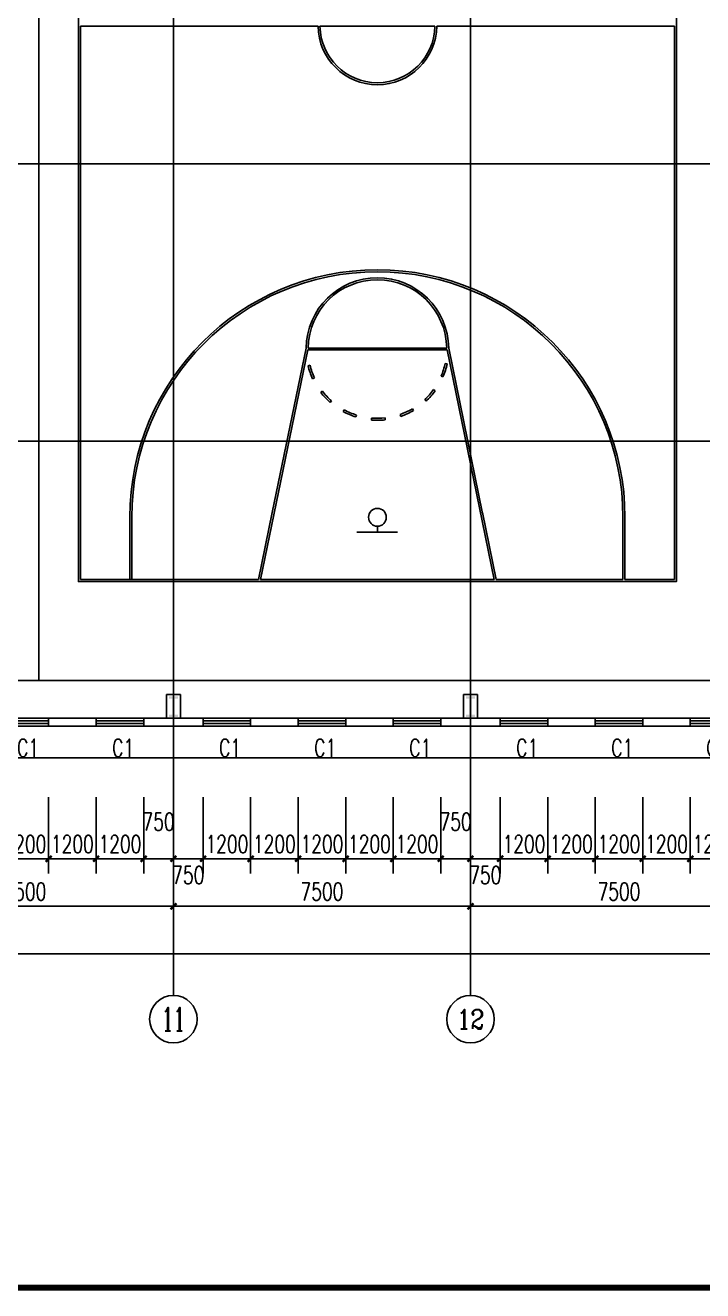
# Model space of a CAD drawing. Extents: x 962303 to 1579583, y -174742 to 224716.
# Drawn here: x 1419984 to 1437085, y 78683 to 110641 of the extents above; entities that cross this region are included whole.
import ezdxf
from ezdxf.enums import TextEntityAlignment as Align

# ---------------------------------------------------------------- set-up
doc = ezdxf.new("R2010")
doc.units = 0
doc.header["$LTSCALE"] = 1000
doc.header["$MEASUREMENT"] = 0
for name, color, linetype in [('AXIS', 3, 'Continuous'), ('AXIS_TEXT', 7, 'Continuous'), ('DOTE', 1, 'Continuous'), ('GROUND', 2, 'Continuous'), ('PUB_TEXT', 7, 'Continuous'), ('PUB_TITLE', 4, 'Continuous'), ('WALL', 5, 'Continuous'), ('WINDOW', 4, 'Continuous'), ('WINDOW_TEXT', 7, 'Continuous')]:
    doc.layers.add(name, color=color, linetype=linetype)
doc.styles.add('_TCH_AXIS', font='COMPLEX', dxfattribs={"bigfont": 'GBCBIG'})
doc.styles.add('_TCH_DIM_T3', font='SIMPLEX', dxfattribs={"width": 0.705882, "bigfont": 'GBCBIG'})
doc.styles.add('_TCH_WINDOW', font='SIMPLEX', dxfattribs={"bigfont": 'GBCBIG'})
doc.styles.add('COMPLEX', font='COMPLEX')
doc.dimstyles.new('_TCH_ARCH&&150', dxfattribs={"dimtxt": 446.25, "dimasz": 150, "dimexe": 375, "dimexo": 450, "dimgap": 150, "dimtad": 1, "dimdec": 0, "dimzin": 0, "dimdsep": 46, "dimtxsty": '_TCH_DIM_T3', "dimblk": 'ARCHTICK', "dimcen": 0.09, "dimclrt": 7, "dimazin": 2, "dimtfac": 1, "dimtdec": 0, "dimtix": 1, "dimtmove": 2, "dimatfit": 3, "dimfxl": 0, "dimtolj": 1, "dimtzin": 0, "dimarcsym": 0})

# ---------------------------------------------------------------- blocks, each defined once
blk = doc.blocks.new('_ArchTick')
at = {"color": 0, "linetype": 'ByBlock', "const_width": 0.4}
blk.add_lwpolyline([(-0.5, -0.5), (0.5, 0.5)], dxfattribs=at)
blk = doc.blocks.new('*D440')
at = {"layer": 'AXIS', "color": 0, "lineweight": -2}
for p, q in [((1419373, 91145), (1419373, 89216)), ((1420573, 91145), (1420573, 89216)), ((1419373, 89591), (1419223, 89591)), ((1419373, 89591), (1420573, 89591)), ((1420573, 89591), (1420723, 89591))]:
    blk.add_line(p, q, dxfattribs=at)
at = {"layer": 'Defpoints', "color": 0}
for p in [(1419373, 91595), (1420573, 91595), (1420573, 89591)]:
    blk.add_point(p, dxfattribs=at)
at = {"layer": 'AXIS', "color": 0, "lineweight": -2, "xscale": 150, "yscale": 150, "zscale": 150}
blk.add_blockref('_ArchTick', (1419373, 89591), dxfattribs=at)
at = {"layer": 'AXIS', "color": 0, "lineweight": -2, "xscale": 150, "yscale": 150, "zscale": 150, "rotation": 180}
blk.add_blockref('_ArchTick', (1420573, 89591), dxfattribs=at)
at = {"layer": 'AXIS', "color": 7, "insert": (1419973, 89964), "char_height": 446.2, "attachment_point": 5, "style": '_TCH_DIM_T3'}
blk.add_mtext('\\A1;1200', dxfattribs=at)
blk = doc.blocks.new('*D441')
at = {"layer": 'AXIS', "color": 0, "lineweight": -2}
for p, q in [((1420573, 91145), (1420573, 89216)), ((1421773, 91145), (1421773, 89216)), ((1420573, 89591), (1420423, 89591)), ((1420573, 89591), (1421773, 89591)), ((1421773, 89591), (1421923, 89591))]:
    blk.add_line(p, q, dxfattribs=at)
at = {"layer": 'Defpoints', "color": 0}
for p in [(1420573, 91595), (1421773, 91595), (1421773, 89591)]:
    blk.add_point(p, dxfattribs=at)
at = {"layer": 'AXIS', "color": 0, "lineweight": -2, "xscale": 150, "yscale": 150, "zscale": 150}
blk.add_blockref('_ArchTick', (1420573, 89591), dxfattribs=at)
at = {"layer": 'AXIS', "color": 0, "lineweight": -2, "xscale": 150, "yscale": 150, "zscale": 150, "rotation": 180}
blk.add_blockref('_ArchTick', (1421773, 89591), dxfattribs=at)
at = {"layer": 'AXIS', "color": 7, "insert": (1421173, 89964), "char_height": 446.2, "attachment_point": 5, "style": '_TCH_DIM_T3'}
blk.add_mtext('\\A1;1200', dxfattribs=at)
blk = doc.blocks.new('*D442')
at = {"layer": 'AXIS', "color": 0, "lineweight": -2}
for p, q in [((1421773, 91145), (1421773, 89216)), ((1422973, 91145), (1422973, 89216)), ((1421773, 89591), (1421623, 89591)), ((1421773, 89591), (1422973, 89591)), ((1422973, 89591), (1423123, 89591))]:
    blk.add_line(p, q, dxfattribs=at)
at = {"layer": 'Defpoints', "color": 0}
for p in [(1421773, 91595), (1422973, 91595), (1422973, 89591)]:
    blk.add_point(p, dxfattribs=at)
at = {"layer": 'AXIS', "color": 0, "lineweight": -2, "xscale": 150, "yscale": 150, "zscale": 150}
blk.add_blockref('_ArchTick', (1421773, 89591), dxfattribs=at)
at = {"layer": 'AXIS', "color": 0, "lineweight": -2, "xscale": 150, "yscale": 150, "zscale": 150, "rotation": 180}
blk.add_blockref('_ArchTick', (1422973, 89591), dxfattribs=at)
at = {"layer": 'AXIS', "color": 7, "insert": (1422373, 89964), "char_height": 446.2, "attachment_point": 5, "style": '_TCH_DIM_T3'}
blk.add_mtext('\\A1;1200', dxfattribs=at)
blk = doc.blocks.new('*D443')
at = {"layer": 'AXIS', "color": 0, "lineweight": -2}
for p, q in [((1422973, 91145), (1422973, 89216)), ((1423723, 91145), (1423723, 89216)), ((1422973, 89591), (1423723, 89591))]:
    blk.add_line(p, q, dxfattribs=at)
at = {"layer": 'Defpoints', "color": 0}
for p in [(1422973, 91595), (1423723, 91595), (1423723, 89591)]:
    blk.add_point(p, dxfattribs=at)
at = {"layer": 'AXIS', "color": 0, "lineweight": -2, "xscale": 150, "yscale": 150, "zscale": 150, "rotation": 180}
blk.add_blockref('_ArchTick', (1422973, 89591), dxfattribs=at)
at = {"layer": 'AXIS', "color": 0, "lineweight": -2, "xscale": 150, "yscale": 150, "zscale": 150}
blk.add_blockref('_ArchTick', (1423723, 89591), dxfattribs=at)
at = {"layer": 'AXIS', "color": 7, "insert": (1423348, 90528), "char_height": 446.2, "attachment_point": 5, "style": '_TCH_DIM_T3'}
blk.add_mtext('\\A1;750', dxfattribs=at)
blk = doc.blocks.new('*D444')
at = {"layer": 'AXIS', "color": 0, "lineweight": -2}
for p, q in [((1423723, 91145), (1423723, 89216)), ((1424473, 91145), (1424473, 89216)), ((1423723, 89591), (1424473, 89591))]:
    blk.add_line(p, q, dxfattribs=at)
at = {"layer": 'Defpoints', "color": 0}
for p in [(1423723, 91595), (1424473, 91595), (1424473, 89591)]:
    blk.add_point(p, dxfattribs=at)
at = {"layer": 'AXIS', "color": 0, "lineweight": -2, "xscale": 150, "yscale": 150, "zscale": 150, "rotation": 180}
blk.add_blockref('_ArchTick', (1423723, 89591), dxfattribs=at)
at = {"layer": 'AXIS', "color": 0, "lineweight": -2, "xscale": 150, "yscale": 150, "zscale": 150}
blk.add_blockref('_ArchTick', (1424473, 89591), dxfattribs=at)
at = {"layer": 'AXIS', "color": 7, "insert": (1424098, 89178), "char_height": 446.2, "attachment_point": 5, "style": '_TCH_DIM_T3'}
blk.add_mtext('\\A1;750', dxfattribs=at)
blk = doc.blocks.new('*D445')
at = {"layer": 'AXIS', "color": 0, "lineweight": -2}
for p, q in [((1424473, 91145), (1424473, 89216)), ((1425673, 91145), (1425673, 89216)), ((1424473, 89591), (1424323, 89591)), ((1424473, 89591), (1425673, 89591)), ((1425673, 89591), (1425823, 89591))]:
    blk.add_line(p, q, dxfattribs=at)
at = {"layer": 'Defpoints', "color": 0}
for p in [(1424473, 91595), (1425673, 91595), (1425673, 89591)]:
    blk.add_point(p, dxfattribs=at)
at = {"layer": 'AXIS', "color": 0, "lineweight": -2, "xscale": 150, "yscale": 150, "zscale": 150}
blk.add_blockref('_ArchTick', (1424473, 89591), dxfattribs=at)
at = {"layer": 'AXIS', "color": 0, "lineweight": -2, "xscale": 150, "yscale": 150, "zscale": 150, "rotation": 180}
blk.add_blockref('_ArchTick', (1425673, 89591), dxfattribs=at)
at = {"layer": 'AXIS', "color": 7, "insert": (1425073, 89964), "char_height": 446.2, "attachment_point": 5, "style": '_TCH_DIM_T3'}
blk.add_mtext('\\A1;1200', dxfattribs=at)
blk = doc.blocks.new('*D446')
at = {"layer": 'AXIS', "color": 0, "lineweight": -2}
for p, q in [((1425673, 91145), (1425673, 89216)), ((1426873, 91145), (1426873, 89216)), ((1425673, 89591), (1425523, 89591)), ((1425673, 89591), (1426873, 89591)), ((1426873, 89591), (1427023, 89591))]:
    blk.add_line(p, q, dxfattribs=at)
at = {"layer": 'Defpoints', "color": 0}
for p in [(1425673, 91595), (1426873, 91595), (1426873, 89591)]:
    blk.add_point(p, dxfattribs=at)
at = {"layer": 'AXIS', "color": 0, "lineweight": -2, "xscale": 150, "yscale": 150, "zscale": 150}
blk.add_blockref('_ArchTick', (1425673, 89591), dxfattribs=at)
at = {"layer": 'AXIS', "color": 0, "lineweight": -2, "xscale": 150, "yscale": 150, "zscale": 150, "rotation": 180}
blk.add_blockref('_ArchTick', (1426873, 89591), dxfattribs=at)
at = {"layer": 'AXIS', "color": 7, "insert": (1426273, 89964), "char_height": 446.2, "attachment_point": 5, "style": '_TCH_DIM_T3'}
blk.add_mtext('\\A1;1200', dxfattribs=at)
blk = doc.blocks.new('*D447')
at = {"layer": 'AXIS', "color": 0, "lineweight": -2}
for p, q in [((1426873, 91145), (1426873, 89216)), ((1428073, 91145), (1428073, 89216)), ((1426873, 89591), (1426723, 89591)), ((1426873, 89591), (1428073, 89591)), ((1428073, 89591), (1428223, 89591))]:
    blk.add_line(p, q, dxfattribs=at)
at = {"layer": 'Defpoints', "color": 0}
for p in [(1426873, 91595), (1428073, 91595), (1428073, 89591)]:
    blk.add_point(p, dxfattribs=at)
at = {"layer": 'AXIS', "color": 0, "lineweight": -2, "xscale": 150, "yscale": 150, "zscale": 150}
blk.add_blockref('_ArchTick', (1426873, 89591), dxfattribs=at)
at = {"layer": 'AXIS', "color": 0, "lineweight": -2, "xscale": 150, "yscale": 150, "zscale": 150, "rotation": 180}
blk.add_blockref('_ArchTick', (1428073, 89591), dxfattribs=at)
at = {"layer": 'AXIS', "color": 7, "insert": (1427473, 89964), "char_height": 446.2, "attachment_point": 5, "style": '_TCH_DIM_T3'}
blk.add_mtext('\\A1;1200', dxfattribs=at)
blk = doc.blocks.new('*D448')
at = {"layer": 'AXIS', "color": 0, "lineweight": -2}
for p, q in [((1428073, 91145), (1428073, 89216)), ((1429273, 91145), (1429273, 89216)), ((1428073, 89591), (1427923, 89591)), ((1428073, 89591), (1429273, 89591)), ((1429273, 89591), (1429423, 89591))]:
    blk.add_line(p, q, dxfattribs=at)
at = {"layer": 'Defpoints', "color": 0}
for p in [(1428073, 91595), (1429273, 91595), (1429273, 89591)]:
    blk.add_point(p, dxfattribs=at)
at = {"layer": 'AXIS', "color": 0, "lineweight": -2, "xscale": 150, "yscale": 150, "zscale": 150}
blk.add_blockref('_ArchTick', (1428073, 89591), dxfattribs=at)
at = {"layer": 'AXIS', "color": 0, "lineweight": -2, "xscale": 150, "yscale": 150, "zscale": 150, "rotation": 180}
blk.add_blockref('_ArchTick', (1429273, 89591), dxfattribs=at)
at = {"layer": 'AXIS', "color": 7, "insert": (1428673, 89964), "char_height": 446.2, "attachment_point": 5, "style": '_TCH_DIM_T3'}
blk.add_mtext('\\A1;1200', dxfattribs=at)
blk = doc.blocks.new('*D449')
at = {"layer": 'AXIS', "color": 0, "lineweight": -2}
for p, q in [((1429273, 91145), (1429273, 89216)), ((1430473, 91145), (1430473, 89216)), ((1429273, 89591), (1429123, 89591)), ((1429273, 89591), (1430473, 89591)), ((1430473, 89591), (1430623, 89591))]:
    blk.add_line(p, q, dxfattribs=at)
at = {"layer": 'Defpoints', "color": 0}
for p in [(1429273, 91595), (1430473, 91595), (1430473, 89591)]:
    blk.add_point(p, dxfattribs=at)
at = {"layer": 'AXIS', "color": 0, "lineweight": -2, "xscale": 150, "yscale": 150, "zscale": 150}
blk.add_blockref('_ArchTick', (1429273, 89591), dxfattribs=at)
at = {"layer": 'AXIS', "color": 0, "lineweight": -2, "xscale": 150, "yscale": 150, "zscale": 150, "rotation": 180}
blk.add_blockref('_ArchTick', (1430473, 89591), dxfattribs=at)
at = {"layer": 'AXIS', "color": 7, "insert": (1429873, 89964), "char_height": 446.2, "attachment_point": 5, "style": '_TCH_DIM_T3'}
blk.add_mtext('\\A1;1200', dxfattribs=at)
blk = doc.blocks.new('*D450')
at = {"layer": 'AXIS', "color": 0, "lineweight": -2}
for p, q in [((1430473, 91145), (1430473, 89216)), ((1431223, 91145), (1431223, 89216)), ((1430473, 89591), (1431223, 89591))]:
    blk.add_line(p, q, dxfattribs=at)
at = {"layer": 'Defpoints', "color": 0}
for p in [(1430473, 91595), (1431223, 91595), (1431223, 89591)]:
    blk.add_point(p, dxfattribs=at)
at = {"layer": 'AXIS', "color": 0, "lineweight": -2, "xscale": 150, "yscale": 150, "zscale": 150, "rotation": 180}
blk.add_blockref('_ArchTick', (1430473, 89591), dxfattribs=at)
at = {"layer": 'AXIS', "color": 0, "lineweight": -2, "xscale": 150, "yscale": 150, "zscale": 150}
blk.add_blockref('_ArchTick', (1431223, 89591), dxfattribs=at)
at = {"layer": 'AXIS', "color": 7, "insert": (1430848, 90528), "char_height": 446.2, "attachment_point": 5, "style": '_TCH_DIM_T3'}
blk.add_mtext('\\A1;750', dxfattribs=at)
blk = doc.blocks.new('*D451')
at = {"layer": 'AXIS', "color": 0, "lineweight": -2}
for p, q in [((1431223, 91145), (1431223, 89216)), ((1431973, 91145), (1431973, 89216)), ((1431223, 89591), (1431973, 89591))]:
    blk.add_line(p, q, dxfattribs=at)
at = {"layer": 'Defpoints', "color": 0}
for p in [(1431223, 91595), (1431973, 91595), (1431973, 89591)]:
    blk.add_point(p, dxfattribs=at)
at = {"layer": 'AXIS', "color": 0, "lineweight": -2, "xscale": 150, "yscale": 150, "zscale": 150, "rotation": 180}
blk.add_blockref('_ArchTick', (1431223, 89591), dxfattribs=at)
at = {"layer": 'AXIS', "color": 0, "lineweight": -2, "xscale": 150, "yscale": 150, "zscale": 150}
blk.add_blockref('_ArchTick', (1431973, 89591), dxfattribs=at)
at = {"layer": 'AXIS', "color": 7, "insert": (1431598, 89178), "char_height": 446.2, "attachment_point": 5, "style": '_TCH_DIM_T3'}
blk.add_mtext('\\A1;750', dxfattribs=at)
blk = doc.blocks.new('*D452')
at = {"layer": 'AXIS', "color": 0, "lineweight": -2}
for p, q in [((1431973, 91145), (1431973, 89216)), ((1433173, 91145), (1433173, 89216)), ((1431973, 89591), (1431823, 89591)), ((1431973, 89591), (1433173, 89591)), ((1433173, 89591), (1433323, 89591))]:
    blk.add_line(p, q, dxfattribs=at)
at = {"layer": 'Defpoints', "color": 0}
for p in [(1431973, 91595), (1433173, 91595), (1433173, 89591)]:
    blk.add_point(p, dxfattribs=at)
at = {"layer": 'AXIS', "color": 0, "lineweight": -2, "xscale": 150, "yscale": 150, "zscale": 150}
blk.add_blockref('_ArchTick', (1431973, 89591), dxfattribs=at)
at = {"layer": 'AXIS', "color": 0, "lineweight": -2, "xscale": 150, "yscale": 150, "zscale": 150, "rotation": 180}
blk.add_blockref('_ArchTick', (1433173, 89591), dxfattribs=at)
at = {"layer": 'AXIS', "color": 7, "insert": (1432573, 89964), "char_height": 446.2, "attachment_point": 5, "style": '_TCH_DIM_T3'}
blk.add_mtext('\\A1;1200', dxfattribs=at)
blk = doc.blocks.new('*D453')
at = {"layer": 'AXIS', "color": 0, "lineweight": -2}
for p, q in [((1433173, 91145), (1433173, 89216)), ((1434373, 91145), (1434373, 89216)), ((1433173, 89591), (1433023, 89591)), ((1433173, 89591), (1434373, 89591)), ((1434373, 89591), (1434523, 89591))]:
    blk.add_line(p, q, dxfattribs=at)
at = {"layer": 'Defpoints', "color": 0}
for p in [(1433173, 91595), (1434373, 91595), (1434373, 89591)]:
    blk.add_point(p, dxfattribs=at)
at = {"layer": 'AXIS', "color": 0, "lineweight": -2, "xscale": 150, "yscale": 150, "zscale": 150}
blk.add_blockref('_ArchTick', (1433173, 89591), dxfattribs=at)
at = {"layer": 'AXIS', "color": 0, "lineweight": -2, "xscale": 150, "yscale": 150, "zscale": 150, "rotation": 180}
blk.add_blockref('_ArchTick', (1434373, 89591), dxfattribs=at)
at = {"layer": 'AXIS', "color": 7, "insert": (1433773, 89964), "char_height": 446.2, "attachment_point": 5, "style": '_TCH_DIM_T3'}
blk.add_mtext('\\A1;1200', dxfattribs=at)
blk = doc.blocks.new('*D454')
at = {"layer": 'AXIS', "color": 0, "lineweight": -2}
for p, q in [((1434373, 91145), (1434373, 89216)), ((1435573, 91145), (1435573, 89216)), ((1434373, 89591), (1434223, 89591)), ((1434373, 89591), (1435573, 89591)), ((1435573, 89591), (1435723, 89591))]:
    blk.add_line(p, q, dxfattribs=at)
at = {"layer": 'Defpoints', "color": 0}
for p in [(1434373, 91595), (1435573, 91595), (1435573, 89591)]:
    blk.add_point(p, dxfattribs=at)
at = {"layer": 'AXIS', "color": 0, "lineweight": -2, "xscale": 150, "yscale": 150, "zscale": 150}
blk.add_blockref('_ArchTick', (1434373, 89591), dxfattribs=at)
at = {"layer": 'AXIS', "color": 0, "lineweight": -2, "xscale": 150, "yscale": 150, "zscale": 150, "rotation": 180}
blk.add_blockref('_ArchTick', (1435573, 89591), dxfattribs=at)
at = {"layer": 'AXIS', "color": 7, "insert": (1434973, 89964), "char_height": 446.2, "attachment_point": 5, "style": '_TCH_DIM_T3'}
blk.add_mtext('\\A1;1200', dxfattribs=at)
blk = doc.blocks.new('*D455')
at = {"layer": 'AXIS', "color": 0, "lineweight": -2}
for p, q in [((1435573, 91145), (1435573, 89216)), ((1436773, 91145), (1436773, 89216)), ((1435573, 89591), (1435423, 89591)), ((1435573, 89591), (1436773, 89591)), ((1436773, 89591), (1436923, 89591))]:
    blk.add_line(p, q, dxfattribs=at)
at = {"layer": 'Defpoints', "color": 0}
for p in [(1435573, 91595), (1436773, 91595), (1436773, 89591)]:
    blk.add_point(p, dxfattribs=at)
at = {"layer": 'AXIS', "color": 0, "lineweight": -2, "xscale": 150, "yscale": 150, "zscale": 150}
blk.add_blockref('_ArchTick', (1435573, 89591), dxfattribs=at)
at = {"layer": 'AXIS', "color": 0, "lineweight": -2, "xscale": 150, "yscale": 150, "zscale": 150, "rotation": 180}
blk.add_blockref('_ArchTick', (1436773, 89591), dxfattribs=at)
at = {"layer": 'AXIS', "color": 7, "insert": (1436173, 89964), "char_height": 446.2, "attachment_point": 5, "style": '_TCH_DIM_T3'}
blk.add_mtext('\\A1;1200', dxfattribs=at)
blk = doc.blocks.new('*D456')
at = {"layer": 'AXIS', "color": 0, "lineweight": -2}
for p, q in [((1436773, 91145), (1436773, 89216)), ((1437973, 91145), (1437973, 89216)), ((1436773, 89591), (1436623, 89591)), ((1436773, 89591), (1437973, 89591)), ((1437973, 89591), (1438123, 89591))]:
    blk.add_line(p, q, dxfattribs=at)
at = {"layer": 'Defpoints', "color": 0}
for p in [(1436773, 91595), (1437973, 91595), (1437973, 89591)]:
    blk.add_point(p, dxfattribs=at)
at = {"layer": 'AXIS', "color": 0, "lineweight": -2, "xscale": 150, "yscale": 150, "zscale": 150}
blk.add_blockref('_ArchTick', (1436773, 89591), dxfattribs=at)
at = {"layer": 'AXIS', "color": 0, "lineweight": -2, "xscale": 150, "yscale": 150, "zscale": 150, "rotation": 180}
blk.add_blockref('_ArchTick', (1437973, 89591), dxfattribs=at)
at = {"layer": 'AXIS', "color": 7, "insert": (1437373, 89964), "char_height": 446.2, "attachment_point": 5, "style": '_TCH_DIM_T3'}
blk.add_mtext('\\A1;1200', dxfattribs=at)
blk = doc.blocks.new('*D959')
at = {"layer": 'AXIS', "color": 0, "lineweight": -2}
for p, q in [((1416223, 91691), (1416223, 88016)), ((1423723, 91691), (1423723, 88016)), ((1416223, 88391), (1423723, 88391))]:
    blk.add_line(p, q, dxfattribs=at)
at = {"layer": 'Defpoints', "color": 0}
for p in [(1416223, 92141), (1423723, 92141), (1423723, 88391)]:
    blk.add_point(p, dxfattribs=at)
at = {"layer": 'AXIS', "color": 0, "lineweight": -2, "xscale": 150, "yscale": 150, "zscale": 150, "rotation": 180}
blk.add_blockref('_ArchTick', (1416223, 88391), dxfattribs=at)
at = {"layer": 'AXIS', "color": 0, "lineweight": -2, "xscale": 150, "yscale": 150, "zscale": 150}
blk.add_blockref('_ArchTick', (1423723, 88391), dxfattribs=at)
at = {"layer": 'AXIS', "color": 7, "insert": (1419973, 88764), "char_height": 446.2, "attachment_point": 5, "style": '_TCH_DIM_T3'}
blk.add_mtext('\\A1;7500', dxfattribs=at)
blk = doc.blocks.new('*D960')
at = {"layer": 'AXIS', "color": 0, "lineweight": -2}
for p, q in [((1423723, 91691), (1423723, 88016)), ((1431223, 91691), (1431223, 88016)), ((1423723, 88391), (1431223, 88391))]:
    blk.add_line(p, q, dxfattribs=at)
at = {"layer": 'Defpoints', "color": 0}
for p in [(1423723, 92141), (1431223, 92141), (1431223, 88391)]:
    blk.add_point(p, dxfattribs=at)
at = {"layer": 'AXIS', "color": 0, "lineweight": -2, "xscale": 150, "yscale": 150, "zscale": 150, "rotation": 180}
blk.add_blockref('_ArchTick', (1423723, 88391), dxfattribs=at)
at = {"layer": 'AXIS', "color": 0, "lineweight": -2, "xscale": 150, "yscale": 150, "zscale": 150}
blk.add_blockref('_ArchTick', (1431223, 88391), dxfattribs=at)
at = {"layer": 'AXIS', "color": 7, "insert": (1427473, 88764), "char_height": 446.2, "attachment_point": 5, "style": '_TCH_DIM_T3'}
blk.add_mtext('\\A1;7500', dxfattribs=at)
blk = doc.blocks.new('*D961')
at = {"layer": 'AXIS', "color": 0, "lineweight": -2}
for p, q in [((1431223, 91691), (1431223, 88016)), ((1438723, 91691), (1438723, 88016)), ((1431223, 88391), (1438723, 88391))]:
    blk.add_line(p, q, dxfattribs=at)
at = {"layer": 'Defpoints', "color": 0}
for p in [(1431223, 92141), (1438723, 92141), (1438723, 88391)]:
    blk.add_point(p, dxfattribs=at)
at = {"layer": 'AXIS', "color": 0, "lineweight": -2, "xscale": 150, "yscale": 150, "zscale": 150, "rotation": 180}
blk.add_blockref('_ArchTick', (1431223, 88391), dxfattribs=at)
at = {"layer": 'AXIS', "color": 0, "lineweight": -2, "xscale": 150, "yscale": 150, "zscale": 150}
blk.add_blockref('_ArchTick', (1438723, 88391), dxfattribs=at)
at = {"layer": 'AXIS', "color": 7, "insert": (1434973, 88764), "char_height": 446.2, "attachment_point": 5, "style": '_TCH_DIM_T3'}
blk.add_mtext('\\A1;7500', dxfattribs=at)
blk = doc.blocks.new('*D978')
at = {"layer": 'AXIS', "color": 0, "lineweight": -2}
for p, q in [((1348523, 91145), (1348523, 86816)), ((1558923, 91145), (1558923, 86816)), ((1348523, 87191), (1558923, 87191))]:
    blk.add_line(p, q, dxfattribs=at)
at = {"layer": 'Defpoints', "color": 0}
for p in [(1348523, 91595), (1558923, 91595), (1558923, 87191)]:
    blk.add_point(p, dxfattribs=at)
at = {"layer": 'AXIS', "color": 0, "lineweight": -2, "xscale": 150, "yscale": 150, "zscale": 150, "rotation": 180}
blk.add_blockref('_ArchTick', (1348523, 87191), dxfattribs=at)
at = {"layer": 'AXIS', "color": 0, "lineweight": -2, "xscale": 150, "yscale": 150, "zscale": 150}
blk.add_blockref('_ArchTick', (1558923, 87191), dxfattribs=at)
at = {"layer": 'AXIS', "color": 7, "insert": (1453723, 87564), "char_height": 446.2, "attachment_point": 5, "style": '_TCH_DIM_T3'}
blk.add_mtext('\\A1;210400', dxfattribs=at)
blk = doc.blocks.new('_AXISO')
blk.add_circle((0, 0), 0.5)
at = {"layer": 'AXIS_TEXT', "style": 'COMPLEX', "width": 1.041667}
blk.add_attdef('A', text='', height=0.56, dxfattribs=at).set_placement((-0.25, -0.28), (0.25, -0.28), align=Align.FIT)
blk = doc.blocks.new('$WINLIB2D$00000001')
at = {"color": 0}
for points in [[(-0.5, 0.5), (-0.5, -0.5)], [(-0.5, 0.5), (0.5, 0.5)], [(0.5, -0.5), (0.5, 0.5)], [(0.5, 0.167), (-0.5, 0.167)], [(0.5, -0.167), (-0.5, -0.167)], [(-0.5, -0.5), (0.5, -0.5)]]:
    blk.add_lwpolyline(points, dxfattribs=at)

msp = doc.modelspace()

# ---------------------------------------------------------------- hatches: boundary and pattern name
h = msp.add_hatch(color=2)
h.paths.add_polyline_path([(1423697.7, 93230.5), (1423753.7, 93230.5), (1423753.7, 93638.5), (1423697.7, 93638.5)])
h.paths.add_polyline_path([(1423613.7, 93638.5), (1423837.7, 93638.5), (1423837.7, 93694.5), (1423613.7, 93694.5)])
h.paths.add_polyline_path([(1423613.7, 93174.5), (1423837.7, 93174.5), (1423837.7, 93230.5), (1423613.7, 93230.5)])
h = msp.add_hatch(color=2)
h.paths.add_polyline_path([(1431197.7, 93230.5), (1431253.7, 93230.5), (1431253.7, 93638.5), (1431197.7, 93638.5)])
h.paths.add_polyline_path([(1431113.7, 93638.5), (1431337.7, 93638.5), (1431337.7, 93694.5), (1431113.7, 93694.5)])
h.paths.add_polyline_path([(1431113.7, 93174.5), (1431337.7, 93174.5), (1431337.7, 93230.5), (1431113.7, 93230.5)])

# ---------------------------------------------------------------- linework, layer by layer
for p, q in [((1420323.2, 94090.9), (1420323.2, 127190.9)), ((1420323.2, 127190.9), (1420323.2, 94090.9)), ((1421323.2, 96590.9), (1421323.2, 110665.9)), ((1421373.2, 110615.9), (1427373.4, 110615.9)), ((1421373.2, 96640.9), (1421373.2, 110615.9)), ((1427423.4, 110615.9), (1430323, 110615.9)), ((1430373, 110615.9), (1436373.2, 110615.9)), ((1436373.2, 110615.9), (1436373.2, 96640.9)), ((1436423.2, 110665.9), (1436423.2, 96590.9)), ((1425924.2, 96640.9), (1427114.1, 102440.9)), ((1426220.4, 98333.3), (1427073.4, 102490.9)), ((1430632.2, 102440.9), (1427114.1, 102440.9)), ((1430623, 102490.9), (1427123.4, 102490.9)), ((1431822.1, 96640.9), (1430632.2, 102440.9)), ((1431530.3, 98312), (1430673, 102490.9)), ((1427171.8, 102056.2), (1427123.2, 102044.5)), ((1430585.3, 102103.6), (1430634.2, 102093.3)), ((1427283.2, 101734.9), (1427237.7, 101714)), ((1430482.9, 101779.4), (1430528.9, 101759.7)), ((1427483.6, 101402.1), (1427443.9, 101371.8)), ((1430291.8, 101441.2), (1430332.3, 101411.9)), ((1427715.5, 101153.5), (1427682.4, 101116)), ((1430066.9, 101186.2), (1430101, 101149.6)), ((1428033.5, 100930.5), (1428009.5, 100886.6)), ((1428346.3, 100797.1), (1428331.2, 100749.4)), ((1428727.4, 100722), (1428723.2, 100672.1)), ((1429067.4, 100726.7), (1429072.9, 100677)), ((1429446.2, 100812.4), (1429462.6, 100765.1)), ((1429755.2, 100954.4), (1429780.4, 100911.2)), ((1422623.2, 96640.9), (1422623.2, 98215.9)), ((1422673.2, 96640.9), (1422673.2, 98215.9)), ((1425873.2, 96640.9), (1426220.4, 98333.3)), ((1431873.2, 96640.9), (1431526, 98333.3)), ((1435073.2, 98215.9), (1435073.2, 96640.9)), ((1435123.2, 98215.9), (1435123.2, 96640.9)), ((1429382, 97840.9), (1428355.4, 97840.9)), ((1428873.2, 97840.9), (1428873.2, 97990.9)), ((1421323.2, 96590.9), (1436423.2, 96590.9)), ((1421373.2, 96640.9), (1425873.2, 96640.9)), ((1425924.2, 96640.9), (1431822.1, 96640.9)), ((1431873.2, 96640.9), (1435073.2, 96640.9)), ((1435123.2, 96640.9), (1436373.2, 96640.9)), ((1558123.2, 94090.9), (1368273.2, 94090.9))]:
    msp.add_line(p, q)
msp.add_lwpolyline([(1436423.2, 124690.9), (1421323.2, 124690.9), (1421323.2, 96590.9), (1436423.2, 96590.9)], close=True)
msp.add_circle((1428873.2, 98215.9), 225)
for centre, radius, start, end in [((1428873.2, 110640.9), 1500, 180.95497, 359.04503), ((1428873.2, 110640.9), 1450, 180.98791, 359.01209), ((1428873.2, 98215.9), 6250, 0, 180), ((1428873.2, 98215.9), 6200, 0, 180), ((1428873.2, 102465.9), 1800, 0.79646, 179.20354), ((1428873.2, 102465.9), 1750, 0.81854, 179.18146), ((1428873.2, 102465.9), 1800, 193.53982, 204.69027), ((1428873.2, 102465.9), 1750, 193.53982, 204.69027), ((1428873.2, 102465.9), 1750, 336.90265, 348.0531), ((1428873.2, 102465.9), 1800, 336.90265, 348.0531), ((1428873.2, 102465.9), 1800, 217.43363, 228.58407), ((1428873.2, 102465.9), 1750, 217.43363, 228.58407), ((1428873.2, 102465.9), 1750, 313.00885, 324.15929), ((1428873.2, 102465.9), 1800, 313.00885, 324.15929), ((1428873.2, 102465.9), 1800, 241.32743, 252.47788), ((1428873.2, 102465.9), 1750, 241.32743, 252.47788), ((1428873.2, 102465.9), 1800, 265.22124, 276.37168), ((1428873.2, 102465.9), 1750, 265.22124, 276.37168), ((1428873.2, 102465.9), 1750, 289.11504, 300.26549), ((1428873.2, 102465.9), 1800, 289.11504, 300.26549)]:
    msp.add_arc(centre, radius, start, end)
at = {"layer": 'AXIS'}
for p, q in [((1423723.2, 92140.9), (1423723.2, 86140.9)), ((1431223.2, 92140.9), (1431223.2, 86140.9))]:
    msp.add_line(p, q, dxfattribs=at)
at = {"layer": 'DOTE'}
for p, q in [((1423723.2, 92140.9), (1423723.2, 129140.9)), ((1431223.2, 92140.9), (1431223.2, 129140.9)), ((1347723.2, 107140.9), (1559923.2, 107140.9)), ((1347723.2, 100140.9), (1559923.2, 100140.9)), ((1347723.2, 93140.9), (1559923.2, 93140.9))]:
    msp.add_line(p, q, dxfattribs=at)
at = {"layer": 'GROUND'}
for p, q in [((1348523.2, 92940.9), (1558923.2, 92940.9)), ((1347723.2, 92140.9), (1559723.2, 92140.9))]:
    msp.add_line(p, q, dxfattribs=at)
at = {"layer": 'PUB_TEXT'}
for p, q in [((1423898.4, 93740.8), (1423548, 93740.8)), ((1423548, 93740.8), (1423548, 93140.9)), ((1423898.4, 93140.9), (1423898.4, 93740.8)), ((1431398.4, 93740.8), (1431048, 93740.8)), ((1431048, 93740.8), (1431048, 93140.9)), ((1431398.4, 93140.9), (1431398.4, 93740.8)), ((1423548, 93140.9), (1423898.4, 93140.9)), ((1431048, 93140.9), (1431398.4, 93140.9))]:
    msp.add_line(p, q, dxfattribs=at)
at = {"layer": 'PUB_TITLE', "const_width": 150}
msp.add_lwpolyline([(1338083.3, 78758.1), (1578083.3, 78758.1), (1578083.3, 138758.1), (1338083.3, 138758.1)], close=True, dxfattribs=at)
at = {"layer": 'WALL'}
for p, q in [((1421773.2, 93140.9), (1420573.2, 93140.9)), ((1420573.2, 93140.9), (1420573.2, 92940.9)), ((1421773.2, 92940.9), (1421773.2, 93140.9)), ((1424473.2, 93140.9), (1422973.2, 93140.9)), ((1422973.2, 93140.9), (1422973.2, 92940.9)), ((1424473.2, 92940.9), (1424473.2, 93140.9)), ((1426873.2, 93140.9), (1425673.2, 93140.9)), ((1425673.2, 93140.9), (1425673.2, 92940.9)), ((1426873.2, 92940.9), (1426873.2, 93140.9)), ((1429273.2, 93140.9), (1428073.2, 93140.9)), ((1428073.2, 93140.9), (1428073.2, 92940.9)), ((1429273.2, 92940.9), (1429273.2, 93140.9)), ((1431973.2, 93140.9), (1430473.2, 93140.9)), ((1430473.2, 93140.9), (1430473.2, 92940.9)), ((1431973.2, 92940.9), (1431973.2, 93140.9)), ((1434373.2, 93140.9), (1433173.2, 93140.9)), ((1433173.2, 93140.9), (1433173.2, 92940.9)), ((1434373.2, 92940.9), (1434373.2, 93140.9)), ((1436773.2, 93140.9), (1435573.2, 93140.9)), ((1435573.2, 93140.9), (1435573.2, 92940.9)), ((1436773.2, 92940.9), (1436773.2, 93140.9)), ((1420573.2, 92940.9), (1421773.2, 92940.9)), ((1422973.2, 92940.9), (1424473.2, 92940.9)), ((1425673.2, 92940.9), (1426873.2, 92940.9)), ((1428073.2, 92940.9), (1429273.2, 92940.9)), ((1430473.2, 92940.9), (1431973.2, 92940.9)), ((1433173.2, 92940.9), (1434373.2, 92940.9)), ((1435573.2, 92940.9), (1436773.2, 92940.9))]:
    msp.add_line(p, q, dxfattribs=at)

# ---------------------------------------------------------------- block references
at = {"layer": 'AXIS'}
ref = msp.add_blockref('_AXISO', (1423723.2, 85540.9), dxfattribs=dict(at, xscale=1200, yscale=1200, zscale=1200))
ref.add_attrib('A', '11', dxfattribs={"layer": 'AXIS_TEXT', "height": 593.97, "style": '_TCH_AXIS', "width": 0.875}).set_placement((1423426.2, 85243.9), (1424020.2, 85243.9), align=Align.FIT)
ref = msp.add_blockref('_AXISO', (1431223.2, 85540.9), dxfattribs=dict(at, xscale=1200, yscale=1200, zscale=1200))
ref.add_attrib('A', '12', dxfattribs={"layer": 'AXIS_TEXT', "height": 481.71, "style": '_TCH_AXIS', "width": 1.034483}).set_placement((1430879.1, 85300), (1431567.3, 85300), align=Align.FIT)
at = {"layer": 'WINDOW'}
ref = msp.add_blockref('$WINLIB2D$00000001', (1419973.2, 93040.9), dxfattribs=dict(at, xscale=-1200, yscale=200, zscale=-1200))
ref.add_attrib('A', 'C1', (1419778.2, 92167.7), dxfattribs={"layer": 'WINDOW_TEXT', "height": 446.25, "style": '_TCH_WINDOW', "width": 0.705882})
ref = msp.add_blockref('$WINLIB2D$00000001', (1422373.2, 93040.9), dxfattribs=dict(at, xscale=-1200, yscale=200, zscale=-1200))
ref.add_attrib('A', 'C1', (1422178.2, 92167.7), dxfattribs={"layer": 'WINDOW_TEXT', "height": 446.25, "style": '_TCH_WINDOW', "width": 0.705882})
ref = msp.add_blockref('$WINLIB2D$00000001', (1425073.2, 93040.9), dxfattribs=dict(at, xscale=-1200, yscale=200, zscale=-1200))
ref.add_attrib('A', 'C1', (1424878.2, 92167.7), dxfattribs={"layer": 'WINDOW_TEXT', "height": 446.25, "style": '_TCH_WINDOW', "width": 0.705882})
ref = msp.add_blockref('$WINLIB2D$00000001', (1427473.2, 93040.9), dxfattribs=dict(at, xscale=-1200, yscale=200, zscale=-1200))
ref.add_attrib('A', 'C1', (1427278.2, 92167.7), dxfattribs={"layer": 'WINDOW_TEXT', "height": 446.25, "style": '_TCH_WINDOW', "width": 0.705882})
ref = msp.add_blockref('$WINLIB2D$00000001', (1429873.2, 93040.9), dxfattribs=dict(at, xscale=-1200, yscale=200, zscale=-1200))
ref.add_attrib('A', 'C1', (1429678.2, 92167.7), dxfattribs={"layer": 'WINDOW_TEXT', "height": 446.25, "style": '_TCH_WINDOW', "width": 0.705882})
ref = msp.add_blockref('$WINLIB2D$00000001', (1432573.2, 93040.9), dxfattribs=dict(at, xscale=-1200, yscale=200, zscale=-1200))
ref.add_attrib('A', 'C1', (1432378.2, 92167.7), dxfattribs={"layer": 'WINDOW_TEXT', "height": 446.25, "style": '_TCH_WINDOW', "width": 0.705882})
ref = msp.add_blockref('$WINLIB2D$00000001', (1434973.2, 93040.9), dxfattribs=dict(at, xscale=-1200, yscale=200, zscale=-1200))
ref.add_attrib('A', 'C1', (1434778.2, 92167.7), dxfattribs={"layer": 'WINDOW_TEXT', "height": 446.25, "style": '_TCH_WINDOW', "width": 0.705882})
ref = msp.add_blockref('$WINLIB2D$00000001', (1437373.2, 93040.9), dxfattribs=dict(at, xscale=-1200, yscale=200, zscale=-1200))
ref.add_attrib('A', 'C1', (1437178.2, 92167.7), dxfattribs={"layer": 'WINDOW_TEXT', "height": 446.25, "style": '_TCH_WINDOW', "width": 0.705882})

# ---------------------------------------------------------------- dimensions: what is measured, and where the dimension line sits
at = {"layer": 'AXIS'}
for p1, p2, distance, picture, middle in [((1416223.2, 92140.9), (1423723.2, 92140.9), -3750, '*D959', (1419973.2, 88764)), ((1423723.2, 92140.9), (1431223.2, 92140.9), -3750, '*D960', (1427473.2, 88764)), ((1431223.2, 92140.9), (1438723.2, 92140.9), -3750, '*D961', (1434973.2, 88764)), ((1348523.2, 91595.3), (1558923.2, 91595.3), -4404.5, '*D978', (1453723.2, 87564)), ((1419373.2, 91595.3), (1420573.2, 91595.3), -2004.5, '*D440', (1419973.2, 89964)), ((1420573.2, 91595.3), (1421773.2, 91595.3), -2004.5, '*D441', (1421173.2, 89964)), ((1421773.2, 91595.3), (1422973.2, 91595.3), -2004.5, '*D442', (1422373.2, 89964)), ((1424473.2, 91595.3), (1425673.2, 91595.3), -2004.5, '*D445', (1425073.2, 89964)), ((1425673.2, 91595.3), (1426873.2, 91595.3), -2004.5, '*D446', (1426273.2, 89964)), ((1426873.2, 91595.3), (1428073.2, 91595.3), -2004.5, '*D447', (1427473.2, 89964)), ((1428073.2, 91595.3), (1429273.2, 91595.3), -2004.5, '*D448', (1428673.2, 89964)), ((1429273.2, 91595.3), (1430473.2, 91595.3), -2004.5, '*D449', (1429873.2, 89964)), ((1431973.2, 91595.3), (1433173.2, 91595.3), -2004.5, '*D452', (1432573.2, 89964)), ((1433173.2, 91595.3), (1434373.2, 91595.3), -2004.5, '*D453', (1433773.2, 89964)), ((1434373.2, 91595.3), (1435573.2, 91595.3), -2004.5, '*D454', (1434973.2, 89964)), ((1435573.2, 91595.3), (1436773.2, 91595.3), -2004.5, '*D455', (1436173.2, 89964)), ((1436773.2, 91595.3), (1437973.2, 91595.3), -2004.5, '*D456', (1437373.2, 89964))]:
    dim = msp.add_aligned_dim(p1=p1, p2=p2, distance=distance, dimstyle='_TCH_ARCH&&150', dxfattribs=at)
    dim.commit()
    dim.dimension.update_dxf_attribs({"geometry": picture, "text_midpoint": middle})
for base, p1, p2, picture, middle in [((1423723.2, 89590.9), (1422973.2, 91595.3), (1423723.2, 91595.3), '*D443', (1423348.2, 90528.4)), ((1424473.2, 89590.9), (1423723.2, 91595.3), (1424473.2, 91595.3), '*D444', (1424098.2, 89178.4)), ((1431223.2, 89590.9), (1430473.2, 91595.3), (1431223.2, 91595.3), '*D450', (1430848.2, 90528.4)), ((1431973.2, 89590.9), (1431223.2, 91595.3), (1431973.2, 91595.3), '*D451', (1431598.2, 89178.4))]:
    dim = msp.add_linear_dim(base=base, p1=p1, p2=p2, angle=0, dimstyle='_TCH_ARCH&&150', dxfattribs=at)
    dim.commit()
    dim.dimension.update_dxf_attribs({"geometry": picture, "text_midpoint": middle, "dimtype": 129})

doc.saveas('drawing.dxf')
